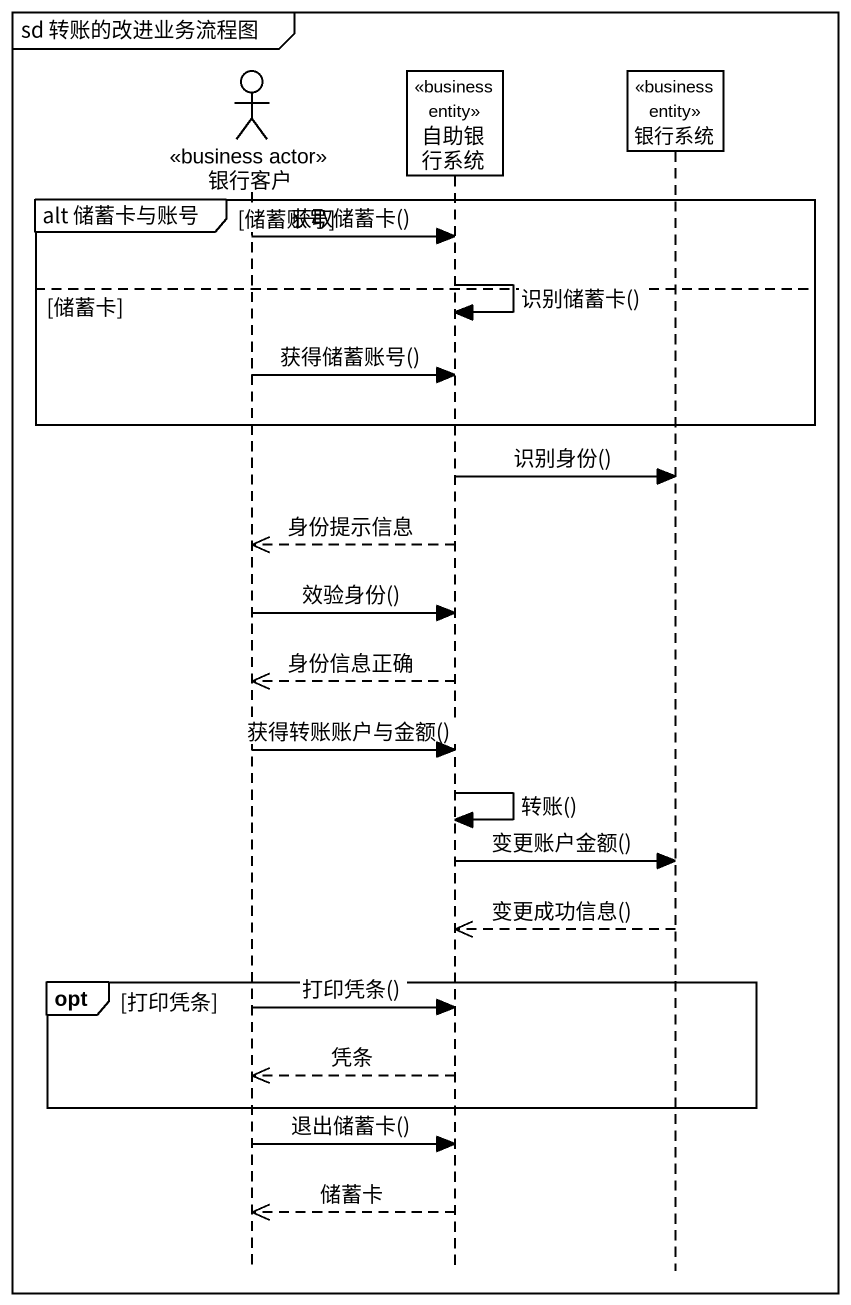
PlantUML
@startuml
mainframe sd 转账的改进业务流程图
hide footbox
actor 银行客户 <<business actor>>
participant 自助银行系统 <<business entity>>
participant 银行系统 <<business entity>>

group alt 储蓄卡与账号 [储蓄账号]
  银行客户 -> 自助银行系统 : 获取储蓄卡()
  自助银行系统 -> 自助银行系统 : 识别储蓄卡()
else 储蓄卡
  银行客户 -> 自助银行系统 : 获得储蓄账号()
end
自助银行系统 -> 银行系统 : 识别身份()
自助银行系统 -->> 银行客户 : 身份提示信息
银行客户 -> 自助银行系统 : 效验身份()
自助银行系统 -->> 银行客户 : 身份信息正确
银行客户 -> 自助银行系统 : 获得转账账户与金额()
自助银行系统 -> 自助银行系统 : 转账()
自助银行系统 -> 银行系统 : 变更账户金额()
银行系统 -->> 自助银行系统 : 变更成功信息()
opt 打印凭条
  银行客户 -> 自助银行系统 : 打印凭条()
  自助银行系统 -->> 银行客户 : 凭条
end
银行客户 -> 自助银行系统 : 退出储蓄卡()
自助银行系统 -->> 银行客户 : 储蓄卡
@enduml
